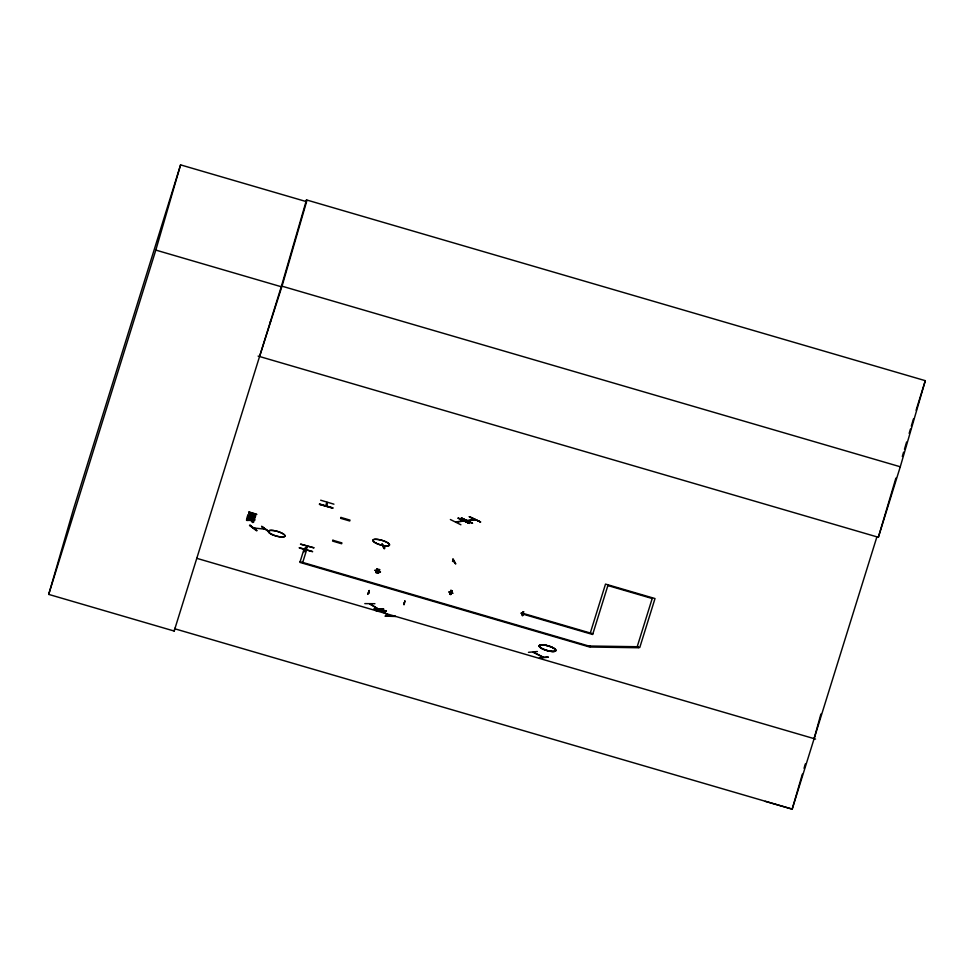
<?xml version="1.0" encoding="UTF-8"?>
<svg xmlns="http://www.w3.org/2000/svg" width="974" height="974" viewBox="0 0 974 974"><rect width="100%" height="100%" fill="white"/><g stroke="black" fill="none" stroke-linecap="round" stroke-linejoin="round"><path stroke-width="1.46" d="M373.651 609.103L383.756 609.127M395.59 616.481L384.998 616.128L395.103 616.213M469.066 523.294L458.121 518.095M458.45 518.18L469.383 523.415L458.145 518.18M469.334 516.792L480.584 522.027L469.31 516.719M469.638 516.804L480.572 521.942M404.916 600.885L404.003 604.817L404.819 601.055M814.118 738.645L820.912 714.015M320.665 500.21L333.936 504.179M313.823 547.863L300.479 544.125L313.859 547.741M305.629 202.738L306.506 199.926L925.3 380.676L900.28 466.777L281.486 286.027L174.163 631.042L48.7 594.396L73.464 509.171L180.58 164.874L306.043 201.521M48.7 594.396L155.816 250.087L180.58 164.874M174.163 631.042L175.003 628.157M270.322 321.98L270.529 321.274M306.506 199.926L281.279 286.746L155.816 250.087M306.944 200.425L282.387 284.944L259.559 356.521M250.026 525.351L257.014 530.696L250.123 525.266M269.104 531.731L261.604 526.447L269.067 531.658M299.286 547.972L312.654 551.649L299.383 547.644M305.142 547.814L305.787 548.094L304.558 551.747L303.827 551.491L305.751 547.887M319.496 503.96L332.791 507.844M367.661 594.201L369.219 590.463L368.038 594.116M376.5 572.761L377.693 569.011L376.987 568.901L375.769 572.542L376.5 572.761L377.742 569.084M383.939 548.593L381.723 543.991L384.633 548.557M377.705 573.102L378.935 569.437L379.665 569.68L378.448 573.321L377.79 573.041M375.794 610.491L386.386 610.868L375.854 610.43M461.201 518.107L472.512 523.33L461.566 517.961M460.897 524.779L450.378 519.519M453.519 559.356L452.776 559.222L455.759 563.922L452.934 559.137L455.175 563.605M449.805 594.043L450.402 594.31L451.023 590.402M451.242 590.743L450.098 594.323M451.619 590.67L450.402 594.31M523.878 611.879L523.184 611.769L521.954 615.41L522.697 615.629L523.33 611.684M528.468 652.324L537.392 651.521M539.584 657.815L548.399 657.219M802.345 774.16L792.191 809.126L765.26 801.322M804.037 768.328L805.315 763.957M174.857 628.802L792.191 809.126L876.904 536.844L878.353 537.271L895.897 478.112M902.314 456.465L903.604 452.143M904.456 449.257L906.599 442.038M909.168 433.381L910.447 429.059M911.299 426.174L913.442 418.954M307.394 546.511L306.737 546.037L305.726 549.604M306.226 549.774L307.334 546.487M302.719 562.436L306.518 550.2L303.937 549.446L299.907 562.4L589.867 647.089L590.086 646.383L300.126 561.681M325.84 505.92C327.24 498.031 328.323 505.786 325.876 505.981M332.694 508.197L319.387 504.313L332.755 507.99M590.293 633.015L605.511 584.096L655.015 598.547L639.784 647.479L637.203 646.724L589.282 646.006L590.95 647.04L638.871 647.759L637.203 646.724L652.422 597.793M608.093 584.85L592.655 634.488L521.723 613.766L521.942 613.048L592.874 633.77M916.096 410.273L925.3 380.676M878.341 537.319L900.28 466.777M369.341 592.764L368.659 592.594M404.186 602.955L404.125 602.736M303.827 551.491L305.629 547.96M374.929 570.216L376.402 570.654M378.399 573.114L379.58 569.534M380.517 571.994L379.117 571.434M449.038 592.034L450.025 592.119M449.854 594.091L451.084 590.439M452.727 593.117L451.473 592.923L452.813 593.288M521.066 613.218L522.551 613.644M522.697 615.592L523.391 611.733M472.475 523.233L461.493 518.058M455.722 521.991L463.027 520.761M463.709 521.005L456.307 522.234M382.49 611.392L382.344 611.319M364.812 603.612L374.917 603.71M382.38 544.028L384.511 548.63M451.936 590.755L450.706 594.408M325.84 505.616L326.509 505.81M305.787 549.324L306.226 549.811M383.5 546.402L385.047 546.877L383.586 546.56M453.921 561.584L452.484 561.255M368.647 592.423L369.268 592.776M369.706 603.929L370.668 604.464M381.284 610.942L389.88 616.177M466.936 520.627L474.484 519.41M474.813 519.629L467.228 520.822M462.492 520.846L462.833 521.102M473.681 519.471L474.289 519.751M253.459 527.981L254.738 528.091M254.774 528.285L253.776 528.2M264.636 528.943L263.637 528.845L265.159 529.186M305.191 549.86L306.53 550.249L305.179 550.018M467.423 520.481L468.007 520.7M376.171 570.74L375.051 570.411M380.335 571.957L379.178 571.604M253.666 527.981L265.025 529.174M376.183 610.625L386.288 610.71M374.016 609.359L383.646 609.261M389.539 615.69L388.991 615.653M250.148 525.449L249.514 525.4L256.381 530.647M383.768 546.438L384.913 546.852M370.047 603.88L378.679 609.164M377.802 608.628L378.423 609.213M390.136 616.116L381.796 610.942M533.63 652.263L543.662 657.353M543.322 657.389L533.119 652.251M453.567 561.304L452.776 561.365M258.11 356.094L878.353 537.271M607.873 585.557L652.203 598.511M196.772 558.321L815.567 739.071M448.904 591.973L450.28 592.241M521.248 613.133L522.588 613.523M378.192 609.103L369.828 603.99M261.738 526.35L268.605 531.597M547.936 656.939L539.45 657.888L540.034 658.095M377.133 568.743L375.915 572.395M246.495 520.031C246.349 521.419 250.415 518.886 252.972 521.93C250.257 522.746 255.529 522.758 253.045 521.26C251.085 520.493 248.504 519.069 246.495 520.031M250.842 514.966L255.638 516.232L254.786 516.5L255.273 516.914L250.062 514.735L250.842 514.966M247.42 516.22L254.969 517.888L247.42 516.22M247.822 515.112L255.164 517.255L247.822 515.112M247.055 518.655L254.007 520.968L250.647 519.714L250.927 518.813C265.05 522.721 238.094 514.528 250.099 518.57L249.819 519.471L247.055 518.655M248.772 513.164L255.712 515.477L252.351 514.223L252.631 513.322C266.766 517.231 239.799 509.037 251.803 513.079L251.523 513.98L248.772 513.164M450.877 590.475L449.647 594.128L450.755 594.603L451.973 590.962L450.877 590.475M332.877 540.253L332.597 541.081L341.631 543.748L341.923 542.932L332.877 540.253M340.961 517.45L340.656 518.314L349.703 520.993L350.007 520.116L340.961 517.45M252.729 515.66L254.798 516.086L252.729 515.66M542.749 648.928A8.644 2.398 16.2 0 0 555.801 650.571A8.644 2.398 16.2 0 0 543.979 644.958A8.656 2.398 16.2 0 0 542.725 648.952A8.62 2.386 16.2 0 0 555.777 650.62A8.656 2.398 16.2 0 0 543.967 644.983A8.644 2.398 16.2 0 0 542.749 648.928A8.656 2.398 16.2 0 0 555.813 650.608A8.62 2.386 16.2 0 0 543.967 645.007A8.62 2.386 16.2 0 0 542.737 648.964M271.953 534.446A8.608 2.386 16.2 0 0 284.956 536.102A8.608 2.386 16.2 0 0 273.183 530.501A8.656 2.398 16.2 0 0 271.929 534.458A8.656 2.398 16.2 0 0 285.005 536.114A8.656 2.398 16.2 0 0 273.158 530.489A8.608 2.386 16.2 0 0 271.953 534.446M376.451 543.395A8.62 2.386 16.2 0 0 389.49 545.038A8.62 2.386 16.2 0 0 377.681 539.438A8.62 2.386 16.2 0 0 376.451 543.395M376.439 543.37A8.656 2.398 16.2 0 0 389.527 545.026A8.656 2.398 16.2 0 0 377.681 539.401A8.656 2.398 16.2 0 0 376.439 543.37"/></g></svg>
